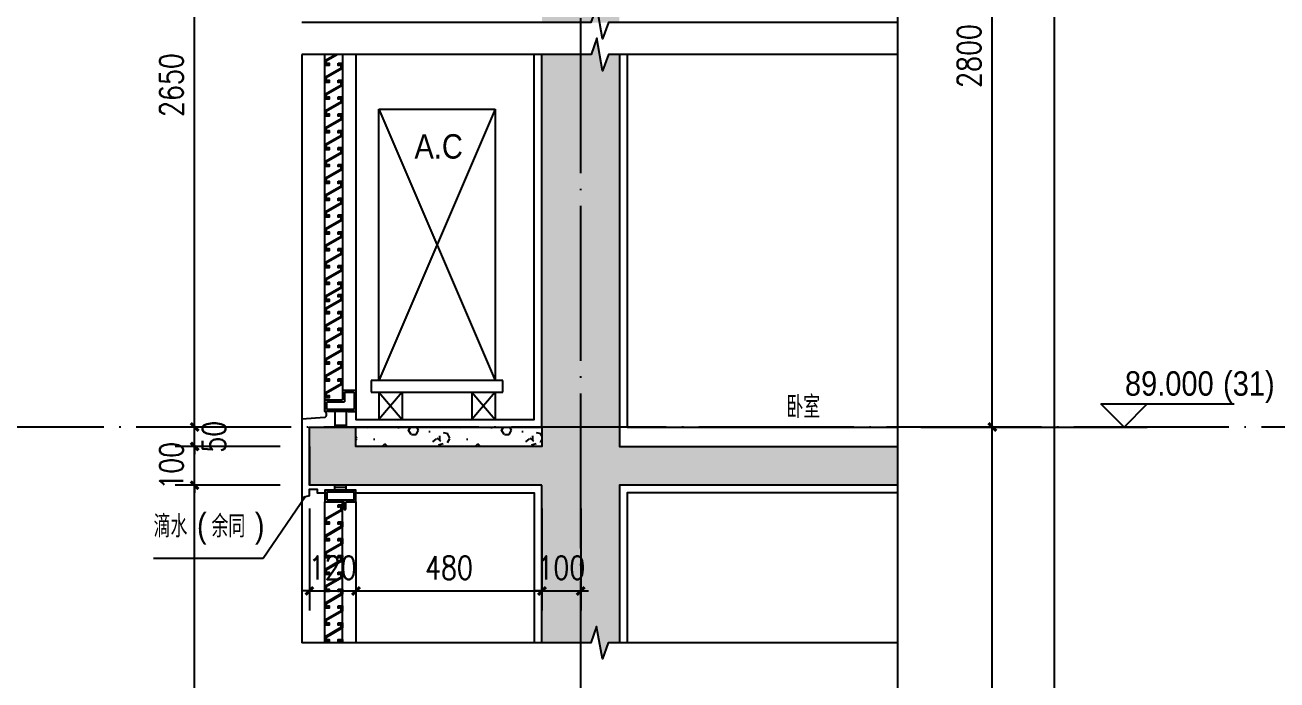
# Model space of a CAD drawing. Extents: x 718358 to 1668613, y -348838 to -159582.
# Drawn here: x 838690 to 841921, y -342008 to -340318 of the extents above; entities that cross this region are included whole.
import ezdxf

# ---------------------------------------------------------------- set-up
doc = ezdxf.new("R2010")
doc.units = 0
doc.header["$LTSCALE"] = 1000
doc.linetypes.add('DOTE', pattern=[2.42, 2, -0.2, 0.02, -0.2])
for name, color, linetype in [('建-可见线', 7, 'Continuous'), ('建-图例填充', 251, 'Continuous'), ('建-墙体', 2, 'Continuous'), ('建-尺寸', 73, 'Continuous'), ('建-引出', 3, 'Continuous'), ('建-影线', 8, 'Continuous'), ('建-房间名', 7, 'Continuous'), ('建-标高', 3, 'Continuous'), ('建-空调及空调洞', 70, 'Continuous'), ('建-符号', 3, 'Continuous'), ('建-轴网', 14, 'DOTE'), ('建-门窗剖', 4, 'Continuous')]:
    doc.layers.add(name, color=color, linetype=linetype)
doc.styles.add('_TCH_DIM', font='gt单线西文.shx', dxfattribs={"width": 0.8, "bigfont": 'gt单线中文.shx'})
doc.styles.add('_TCH_SPACE', font='gt单线西文.shx', dxfattribs={"width": 0.8, "height": 5, "bigfont": 'gt单线中文.shx'})
doc.styles.add('DIM_FONT', font='SIMPLEX.shx', dxfattribs={"width": 0.8, "bigfont": 'GBCBIG.shx'})
doc.dimstyles.new('DIMN20', dxfattribs={"dimscale": 0.2, "dimtxt": 300, "dimasz": 100, "dimexe": 250, "dimexo": 300, "dimgap": 150, "dimtad": 1, "dimdec": 0, "dimzin": 0, "dimdsep": 46, "dimtxsty": 'DIM_FONT', "dimblk": 'ARCHTICK', "dimcen": 0.09, "dimdle": 1, "dimclrt": 7, "dimazin": 2, "dimtfac": 1, "dimtdec": 0, "dimtix": 1, "dimtmove": 2, "dimatfit": 3, "dimldrblk": 'ARCHTICK', "dimfxl": 1, "dimtolj": 1, "dimtzin": 0, "dimarcsym": 0})

# ---------------------------------------------------------------- blocks, each defined once
blk = doc.blocks.new('A$C79397209')
at = {"layer": '建-空调及空调洞'}
for p, q in [((0, 0), (-300, -700)), ((-300, 0), (0, -700)), ((-300, 0), (0, 0)), ((-300, -700), (-300, 0)), ((0, 0), (0, -700)), ((-320, -700), (-320, -730)), ((20, -700), (-320, -700)), ((0, -700), (-300, -700)), ((20, -730), (20, -700)), ((-320, -730), (20, -730)), ((-240, -730), (-300, -800)), ((-300, -730), (-240, -800)), ((-300, -730), (-300, -800)), ((-240, -730), (-240, -800)), ((-60, -730), (0, -800)), ((-60, -730), (-59.9, -800)), ((0, -730), (-59.9, -800)), ((0, -730), (0, -800))]:
    blk.add_line(p, q, dxfattribs=at)
at = {"layer": '建-空调及空调洞', "style": '_TCH_DIM', "width": 0.888889}
blk.add_text('A.C', height=63, dxfattribs=at).set_placement((-208.3, -127.2))
blk = doc.blocks.new('ghddsgd')
at = {"layer": '建-门窗剖'}
for p, q in [((470782.4, -296804.7), (470782.4, -296791.8)), ((470782.4, -296796.8), (470812.4, -296796.8)), ((470812.4, -296804.7), (470812.4, -296791.8)), ((470757.4, -297198.1), (470757.4, -296834.7)), ((470802.4, -297198.1), (470802.4, -296834.7)), ((470806.8, -296834.7), (470806.8, -296854.1)), ((470811.2, -296854.1), (470811.2, -296834.7)), ((470837.4, -296834.7), (470837.4, -297198.1)), ((470806.8, -296854.1), (470811.2, -296854.1))]:
    blk.add_line(p, q, dxfattribs=at)
for points in [[(470811.2, -296834.7), (470837.4, -296834.7), (470837.4, -296804.7), (470757.4, -296804.7), (470757.4, -296834.7), (470806.8, -296834.7)], [(470799.4, -297198.1), (470799.4, -297193.1), (470794.4, -297193.1), (470794.4, -297196.1), (470791.4, -297196.1), (470791.4, -297190.1), (470802.4, -297190.1), (470802.4, -297198.1)]]:
    blk.add_lwpolyline(points, dxfattribs=at)
for points in [[(470762.4, -296829.7), (470832.4, -296829.7), (470832.4, -296809.7), (470762.4, -296809.7)], [(470791.4, -296842.6), (470802.4, -296842.6), (470802.4, -296856), (470760.4, -296880.3), (470760.4, -296889), (470765.4, -296889), (470765.4, -296886), (470768.4, -296886), (470768.4, -296892), (470757.4, -296892), (470757.4, -296878.5), (470799.4, -296854.3), (470799.4, -296845.6), (470794.4, -296845.6), (470794.4, -296848.6), (470791.4, -296848.6)], [(470791.4, -296886), (470802.4, -296886), (470802.4, -296899.5), (470760.4, -296923.7), (470760.4, -296932.4), (470765.4, -296932.4), (470765.4, -296929.4), (470768.4, -296929.4), (470768.4, -296935.4), (470757.4, -296935.4), (470757.4, -296922), (470799.4, -296897.7), (470799.4, -296889), (470794.4, -296889), (470794.4, -296892), (470791.4, -296892)], [(470791.4, -296929.4), (470802.4, -296929.4), (470802.4, -296942.9), (470760.4, -296967.2), (470760.4, -296975.9), (470765.4, -296975.9), (470765.4, -296972.9), (470768.4, -296972.9), (470768.4, -296978.9), (470757.4, -296978.9), (470757.4, -296965.4), (470799.4, -296941.2), (470799.4, -296932.4), (470794.4, -296932.4), (470794.4, -296935.4), (470791.4, -296935.4)], [(470791.4, -296972.9), (470802.4, -296972.9), (470802.4, -296986.4), (470760.4, -297010.6), (470760.4, -297019.3), (470765.4, -297019.3), (470765.4, -297016.3), (470768.4, -297016.3), (470768.4, -297022.3), (470757.4, -297022.3), (470757.4, -297008.9), (470799.4, -296984.6), (470799.4, -296975.9), (470794.4, -296975.9), (470794.4, -296978.9), (470791.4, -296978.9)], [(470791.4, -297016.3), (470802.4, -297016.3), (470802.4, -297029.8), (470760.4, -297054), (470760.4, -297062.8), (470765.4, -297062.8), (470765.4, -297059.8), (470768.4, -297059.8), (470768.4, -297065.8), (470757.4, -297065.8), (470757.4, -297052.3), (470799.4, -297028.1), (470799.4, -297019.3), (470794.4, -297019.3), (470794.4, -297022.3), (470791.4, -297022.3)], [(470791.4, -297059.8), (470802.4, -297059.8), (470802.4, -297073.2), (470760.4, -297097.5), (470760.4, -297106.2), (470765.4, -297106.2), (470765.4, -297103.2), (470768.4, -297103.2), (470768.4, -297109.2), (470757.4, -297109.2), (470757.4, -297095.8), (470799.4, -297071.5), (470799.4, -297062.8), (470794.4, -297062.8), (470794.4, -297065.8), (470791.4, -297065.8)], [(470791.4, -297103.2), (470802.4, -297103.2), (470802.4, -297116.7), (470760.4, -297140.9), (470760.4, -297149.7), (470765.4, -297149.7), (470765.4, -297146.7), (470768.4, -297146.7), (470768.4, -297152.7), (470757.4, -297152.7), (470757.4, -297139.2), (470799.4, -297115), (470799.4, -297106.2), (470794.4, -297106.2), (470794.4, -297109.2), (470791.4, -297109.2)], [(470791.4, -297146.7), (470802.4, -297146.7), (470802.4, -297160.1), (470760.4, -297184.4), (470760.4, -297193.1), (470765.4, -297193.1), (470765.4, -297190.1), (470768.4, -297190.1), (470768.4, -297196.1), (470757.4, -297196.1), (470757.4, -297182.6), (470799.4, -297158.4), (470799.4, -297149.7), (470794.4, -297149.7), (470794.4, -297152.7), (470791.4, -297152.7)]]:
    blk.add_lwpolyline(points, close=True, dxfattribs=at)
blk = doc.blocks.new('ghghgd')
at = {"layer": '建-门窗剖'}
for p, q in [((851971.6, -331445.4), (851971.6, -330523.8)), ((852016.6, -330523.8), (852016.6, -331415.4)), ((852051.6, -330523.8), (852051.6, -331445.4)), ((852016.6, -331390.4), (852051.6, -331390.4)), ((851971.6, -331415.4), (852016.6, -331415.4)), ((851976.6, -331440.4), (851976.6, -331420.4)), ((851976.6, -331420.4), (852021.6, -331420.4)), ((852021.6, -331395.4), (852046.6, -331395.4)), ((852021.6, -331395.4), (852021.6, -331420.4)), ((852046.6, -331395.4), (852046.6, -331440.4)), ((852051.6, -331445.4), (851971.6, -331445.4)), ((852046.6, -331440.4), (851976.6, -331440.4)), ((851996.6, -331445.4), (851996.6, -331485.4)), ((852026.6, -331445.4), (852026.6, -331485.4)), ((851996.6, -331480.4), (852026.6, -331480.4))]:
    blk.add_line(p, q, dxfattribs=at)
blk.add_lwpolyline([(852004.5, -330523.8), (851974.6, -330541), (851974.6, -330549.7), (851979.6, -330549.7), (851979.6, -330546.7), (851982.6, -330546.7), (851982.6, -330552.7), (851971.6, -330552.7), (851971.6, -330539.3), (851998.5, -330523.8)], dxfattribs=at)
for points in [[(852005.6, -330546.7), (852016.6, -330546.7), (852016.6, -330560.2), (851974.6, -330584.4), (851974.6, -330593.2), (851979.6, -330593.2), (851979.6, -330590.2), (851982.6, -330590.2), (851982.6, -330596.2), (851971.6, -330596.2), (851971.6, -330582.7), (852013.6, -330558.5), (852013.6, -330549.7), (852008.6, -330549.7), (852008.6, -330552.7), (852005.6, -330552.7)], [(852005.6, -330590.2), (852016.6, -330590.2), (852016.6, -330603.6), (851974.6, -330627.9), (851974.6, -330636.6), (851979.6, -330636.6), (851979.6, -330633.6), (851982.6, -330633.6), (851982.6, -330639.6), (851971.6, -330639.6), (851971.6, -330626.2), (852013.6, -330601.9), (852013.6, -330593.2), (852008.6, -330593.2), (852008.6, -330596.2), (852005.6, -330596.2)], [(852005.6, -330633.6), (852016.6, -330633.6), (852016.6, -330647.1), (851974.6, -330671.3), (851974.6, -330680.1), (851979.6, -330680.1), (851979.6, -330677.1), (851982.6, -330677.1), (851982.6, -330683.1), (851971.6, -330683.1), (851971.6, -330669.6), (852013.6, -330645.4), (852013.6, -330636.6), (852008.6, -330636.6), (852008.6, -330639.6), (852005.6, -330639.6)], [(852005.6, -330677.1), (852016.6, -330677.1), (852016.6, -330690.5), (851974.6, -330714.8), (851974.6, -330723.5), (851979.6, -330723.5), (851979.6, -330720.5), (851982.6, -330720.5), (851982.6, -330726.5), (851971.6, -330726.5), (851971.6, -330713.1), (852013.6, -330688.8), (852013.6, -330680.1), (852008.6, -330680.1), (852008.6, -330683.1), (852005.6, -330683.1)], [(852005.6, -330720.5), (852016.6, -330720.5), (852016.6, -330734), (851974.6, -330758.2), (851974.6, -330767), (851979.6, -330767), (851979.6, -330764), (851982.6, -330764), (851982.6, -330770), (851971.6, -330770), (851971.6, -330756.5), (852013.6, -330732.2), (852013.6, -330723.5), (852008.6, -330723.5), (852008.6, -330726.5), (852005.6, -330726.5)], [(852005.6, -330764), (852016.6, -330764), (852016.6, -330777.4), (851974.6, -330801.7), (851974.6, -330810.4), (851979.6, -330810.4), (851979.6, -330807.4), (851982.6, -330807.4), (851982.6, -330813.4), (851971.6, -330813.4), (851971.6, -330799.9), (852013.6, -330775.7), (852013.6, -330767), (852008.6, -330767), (852008.6, -330770), (852005.6, -330770)], [(852005.6, -330807.4), (852016.6, -330807.4), (852016.6, -330820.9), (851974.6, -330845.1), (851974.6, -330853.8), (851979.6, -330853.8), (851979.6, -330850.8), (851982.6, -330850.8), (851982.6, -330856.8), (851971.6, -330856.8), (851971.6, -330843.4), (852013.6, -330819.1), (852013.6, -330810.4), (852008.6, -330810.4), (852008.6, -330813.4), (852005.6, -330813.4)], [(852005.6, -330850.8), (852016.6, -330850.8), (852016.6, -330864.3), (851974.6, -330888.6), (851974.6, -330897.3), (851979.6, -330897.3), (851979.6, -330894.3), (851982.6, -330894.3), (851982.6, -330900.3), (851971.6, -330900.3), (851971.6, -330886.8), (852013.6, -330862.6), (852013.6, -330853.8), (852008.6, -330853.8), (852008.6, -330856.8), (852005.6, -330856.8)], [(852005.6, -330894.3), (852016.6, -330894.3), (852016.6, -330907.8), (851974.6, -330932), (851974.6, -330940.7), (851979.6, -330940.7), (851979.6, -330937.7), (851982.6, -330937.7), (851982.6, -330943.7), (851971.6, -330943.7), (851971.6, -330930.3), (852013.6, -330906), (852013.6, -330897.3), (852008.6, -330897.3), (852008.6, -330900.3), (852005.6, -330900.3)], [(852005.6, -330937.7), (852016.6, -330937.7), (852016.6, -330951.2), (851974.6, -330975.5), (851974.6, -330984.2), (851979.6, -330984.2), (851979.6, -330981.2), (851982.6, -330981.2), (851982.6, -330987.2), (851971.6, -330987.2), (851971.6, -330973.7), (852013.6, -330949.5), (852013.6, -330940.7), (852008.6, -330940.7), (852008.6, -330943.7), (852005.6, -330943.7)], [(852005.6, -330981.2), (852016.6, -330981.2), (852016.6, -330994.6), (851974.6, -331018.9), (851974.6, -331027.6), (851979.6, -331027.6), (851979.6, -331024.6), (851982.6, -331024.6), (851982.6, -331030.6), (851971.6, -331030.6), (851971.6, -331017.2), (852013.6, -330992.9), (852013.6, -330984.2), (852008.6, -330984.2), (852008.6, -330987.2), (852005.6, -330987.2)], [(852005.6, -331024.6), (852016.6, -331024.6), (852016.6, -331038.1), (851974.6, -331062.3), (851974.6, -331071.1), (851979.6, -331071.1), (851979.6, -331068.1), (851982.6, -331068.1), (851982.6, -331074.1), (851971.6, -331074.1), (851971.6, -331060.6), (852013.6, -331036.4), (852013.6, -331027.6), (852008.6, -331027.6), (852008.6, -331030.6), (852005.6, -331030.6)], [(852005.6, -331068.1), (852016.6, -331068.1), (852016.6, -331081.5), (851974.6, -331105.8), (851974.6, -331114.5), (851979.6, -331114.5), (851979.6, -331111.5), (851982.6, -331111.5), (851982.6, -331117.5), (851971.6, -331117.5), (851971.6, -331104.1), (852013.6, -331079.8), (852013.6, -331071.1), (852008.6, -331071.1), (852008.6, -331074.1), (852005.6, -331074.1)], [(852005.6, -331111.5), (852016.6, -331111.5), (852016.6, -331125), (851974.6, -331149.2), (851974.6, -331158), (851979.6, -331158), (851979.6, -331155), (851982.6, -331155), (851982.6, -331161), (851971.6, -331161), (851971.6, -331147.5), (852013.6, -331123.3), (852013.6, -331114.5), (852008.6, -331114.5), (852008.6, -331117.5), (852005.6, -331117.5)], [(852005.6, -331143.6), (852016.6, -331143.6), (852016.6, -331157.1), (851974.6, -331181.3), (851974.6, -331190.1), (851979.6, -331190.1), (851979.6, -331187.1), (851982.6, -331187.1), (851982.6, -331193.1), (851971.6, -331193.1), (851971.6, -331179.6), (852013.6, -331155.4), (852013.6, -331146.6), (852008.6, -331146.6), (852008.6, -331149.6), (852005.6, -331149.6)], [(852005.6, -331187.1), (852016.6, -331187.1), (852016.6, -331200.5), (851974.6, -331224.8), (851974.6, -331233.5), (851979.6, -331233.5), (851979.6, -331230.5), (851982.6, -331230.5), (851982.6, -331236.5), (851971.6, -331236.5), (851971.6, -331223.1), (852013.6, -331198.8), (852013.6, -331190.1), (852008.6, -331190.1), (852008.6, -331193.1), (852005.6, -331193.1)], [(852005.6, -331230.5), (852016.6, -331230.5), (852016.6, -331244), (851974.6, -331268.2), (851974.6, -331277), (851979.6, -331277), (851979.6, -331274), (851982.6, -331274), (851982.6, -331280), (851971.6, -331280), (851971.6, -331266.5), (852013.6, -331242.3), (852013.6, -331233.5), (852008.6, -331233.5), (852008.6, -331236.5), (852005.6, -331236.5)], [(852005.6, -331274), (852016.6, -331274), (852016.6, -331287.4), (851974.6, -331311.7), (851974.6, -331320.4), (851979.6, -331320.4), (851979.6, -331317.4), (851982.6, -331317.4), (851982.6, -331323.4), (851971.6, -331323.4), (851971.6, -331309.9), (852013.6, -331285.7), (852013.6, -331277), (852008.6, -331277), (852008.6, -331280), (852005.6, -331280)], [(852005.6, -331317.4), (852016.6, -331317.4), (852016.6, -331330.9), (851974.6, -331355.1), (851974.6, -331363.9), (851979.6, -331363.9), (851979.6, -331360.9), (851982.6, -331360.9), (851982.6, -331366.9), (851971.6, -331366.9), (851971.6, -331353.4), (852013.6, -331329.1), (852013.6, -331320.4), (852008.6, -331320.4), (852008.6, -331323.4), (852005.6, -331323.4)], [(852005.6, -331360.9), (852016.6, -331360.9), (852016.6, -331374.3), (851974.6, -331398.6), (851974.6, -331407.3), (851979.6, -331407.3), (851979.6, -331404.3), (851982.6, -331404.3), (851982.6, -331410.3), (851971.6, -331410.3), (851971.6, -331396.8), (852013.6, -331372.6), (852013.6, -331363.9), (852008.6, -331363.9), (852008.6, -331366.9), (852005.6, -331366.9)]]:
    blk.add_lwpolyline(points, close=True, dxfattribs=at)
blk = doc.blocks.new('_ArchTick')
at = {"color": 0, "linetype": 'ByBlock', "const_width": 0.4}
blk.add_lwpolyline([(-0.5, -0.5), (0.5, 0.5)], dxfattribs=at)
blk = doc.blocks.new('*D1712')
at = {"layer": 'Defpoints', "color": 0, "transparency": 16777216}
for p in [(840941.9, -341355.7), (841186.6, -341355.7), (840941.9, -343023.6)]:
    blk.add_point(p, dxfattribs=at)
at = {"layer": '建-尺寸', "color": 0, "lineweight": -2, "transparency": 16777216}
for p, q in [((841001.9, -341355.7), (841236.6, -341355.7)), ((841186.6, -343023.8), (841186.6, -341355.5)), ((841001.9, -343023.6), (841236.6, -343023.6))]:
    blk.add_line(p, q, dxfattribs=at)
at = {"layer": '建-尺寸', "color": 0, "lineweight": -2, "transparency": 16777216, "xscale": 20, "yscale": 20, "zscale": 20}
for p, rotation in [((841186.6, -341355.7), 90), ((841186.6, -343023.6), 270)]:
    blk.add_blockref('_ArchTick', p, dxfattribs=dict(at, rotation=rotation))
at = {"layer": '建-尺寸', "color": 7, "transparency": 16777216, "insert": (841126.6, -342189.7), "char_height": 60, "attachment_point": 5, "rotation": 90, "style": 'DIM_FONT'}
blk.add_mtext('\\A1;2800', dxfattribs=at)
blk = doc.blocks.new('*D1713')
at = {"layer": 'Defpoints', "color": 0, "transparency": 16777216}
for p in [(840941.9, -339440.7), (841186.6, -339440.7), (840941.9, -341355.7)]:
    blk.add_point(p, dxfattribs=at)
at = {"layer": '建-尺寸', "color": 0, "lineweight": -2, "transparency": 16777216}
for p, q in [((841001.9, -339440.7), (841236.6, -339440.7)), ((841186.6, -341355.9), (841186.6, -339440.5)), ((841001.9, -341355.7), (841236.6, -341355.7))]:
    blk.add_line(p, q, dxfattribs=at)
at = {"layer": '建-尺寸', "color": 0, "lineweight": -2, "transparency": 16777216, "xscale": 20, "yscale": 20, "zscale": 20}
for p, rotation in [((841186.6, -339440.7), 90), ((841186.6, -341355.7), 270)]:
    blk.add_blockref('_ArchTick', p, dxfattribs=dict(at, rotation=rotation))
at = {"layer": '建-尺寸', "color": 7, "transparency": 16777216, "insert": (841126.6, -340398.2), "char_height": 60, "attachment_point": 5, "rotation": 90, "style": 'DIM_FONT'}
blk.add_mtext('\\A1;2800', dxfattribs=at)
blk = doc.blocks.new('*D1716')
at = {"layer": 'Defpoints', "color": 0, "transparency": 16777216}
for p in [(840941.9, -339440.7), (841346.6, -339440.7), (840941.9, -346536.6)]:
    blk.add_point(p, dxfattribs=at)
at = {"layer": '建-尺寸', "color": 0, "lineweight": -2, "transparency": 16777216}
for p, q in [((841001.9, -339440.7), (841396.6, -339440.7)), ((841346.6, -339440.5), (841346.6, -342651.6)), ((841346.6, -346536.8), (841346.6, -342913.4)), ((841001.9, -346536.6), (841396.6, -346536.6))]:
    blk.add_line(p, q, dxfattribs=at)
at = {"layer": '建-尺寸', "color": 0, "lineweight": -2, "transparency": 16777216, "xscale": 20, "yscale": 20, "zscale": 20}
for p, rotation in [((841346.6, -339440.7), 90), ((841346.6, -346536.6), 270)]:
    blk.add_blockref('_ArchTick', p, dxfattribs=dict(at, rotation=rotation))
at = {"layer": '建-尺寸', "color": 7, "transparency": 16777216, "insert": (841296.6, -342782.5), "char_height": 60, "attachment_point": 5, "rotation": 90, "style": 'DIM_FONT'}
blk.add_mtext('\\A1;祥各栋立面图', dxfattribs=at)
blk = doc.blocks.new('*D1723')
at = {"layer": 'Defpoints', "color": 0, "transparency": 16777216}
for p in [(839127.9, -341505.7), (839408.3, -341505.7), (839408.3, -343023.6)]:
    blk.add_point(p, dxfattribs=at)
at = {"layer": '建-尺寸', "color": 0, "lineweight": -2, "transparency": 16777216}
for p, q in [((839348.3, -341505.7), (839077.9, -341505.7)), ((839127.9, -343023.8), (839127.9, -341505.5)), ((839348.3, -343023.6), (839077.9, -343023.6))]:
    blk.add_line(p, q, dxfattribs=at)
at = {"layer": '建-尺寸', "color": 0, "lineweight": -2, "transparency": 16777216, "xscale": 20, "yscale": 20, "zscale": 20}
for p, rotation in [((839127.9, -341505.7), 90), ((839127.9, -343023.6), 270)]:
    blk.add_blockref('_ArchTick', p, dxfattribs=dict(at, rotation=rotation))
at = {"layer": '建-尺寸', "color": 7, "transparency": 16777216, "insert": (839067.9, -342264.7), "char_height": 60, "attachment_point": 5, "rotation": 90, "style": 'DIM_FONT'}
blk.add_mtext('\\A1;2650', dxfattribs=at)
blk = doc.blocks.new('*D1724')
at = {"layer": 'Defpoints', "color": 0, "transparency": 16777216}
for p in [(839127.9, -341405.7), (839408.3, -341405.7), (839408.3, -341505.7)]:
    blk.add_point(p, dxfattribs=at)
at = {"layer": '建-尺寸', "color": 0, "lineweight": -2, "transparency": 16777216}
for p, q in [((839348.3, -341405.7), (839077.9, -341405.7)), ((839127.9, -341405.7), (839127.9, -341385.7)), ((839127.9, -341505.7), (839127.9, -341405.7)), ((839348.3, -341505.7), (839077.9, -341505.7)), ((839127.9, -341505.7), (839127.9, -341525.7))]:
    blk.add_line(p, q, dxfattribs=at)
at = {"layer": '建-尺寸', "color": 0, "lineweight": -2, "transparency": 16777216, "xscale": 20, "yscale": 20, "zscale": 20}
for p, rotation in [((839127.9, -341405.7), 270), ((839127.9, -341505.7), 90)]:
    blk.add_blockref('_ArchTick', p, dxfattribs=dict(at, rotation=rotation))
at = {"layer": '建-尺寸', "color": 7, "transparency": 16777216, "insert": (839067.9, -341455.7), "char_height": 60, "attachment_point": 5, "rotation": 90, "style": 'DIM_FONT'}
blk.add_mtext('\\A1;100', dxfattribs=at)
blk = doc.blocks.new('*D1725')
at = {"layer": 'Defpoints', "color": 0, "transparency": 16777216}
for p in [(839127.9, -341355.7), (839408.3, -341355.7), (839408.3, -341405.7)]:
    blk.add_point(p, dxfattribs=at)
at = {"layer": '建-尺寸', "color": 0, "lineweight": -2, "transparency": 16777216}
for p, q in [((839127.9, -341355.7), (839127.9, -341335.7)), ((839348.3, -341355.7), (839077.9, -341355.7)), ((839127.9, -341405.7), (839127.9, -341355.7)), ((839348.3, -341405.7), (839077.9, -341405.7)), ((839127.9, -341405.7), (839127.9, -341425.7))]:
    blk.add_line(p, q, dxfattribs=at)
at = {"layer": '建-尺寸', "color": 0, "lineweight": -2, "transparency": 16777216, "xscale": 20, "yscale": 20, "zscale": 20}
for p, rotation in [((839127.9, -341355.7), 270), ((839127.9, -341405.7), 90)]:
    blk.add_blockref('_ArchTick', p, dxfattribs=dict(at, rotation=rotation))
at = {"layer": '建-尺寸', "color": 7, "transparency": 16777216, "insert": (839177.9, -341380.7), "char_height": 60, "attachment_point": 5, "rotation": 90, "style": 'DIM_FONT'}
blk.add_mtext('\\A1;50', dxfattribs=at)
blk = doc.blocks.new('*D1726')
at = {"layer": 'Defpoints', "color": 0, "transparency": 16777216}
for p in [(839127.9, -339590.7), (839408.3, -339590.7), (839408.3, -341355.7)]:
    blk.add_point(p, dxfattribs=at)
at = {"layer": '建-尺寸', "color": 0, "lineweight": -2, "transparency": 16777216}
for p, q in [((839348.3, -339590.7), (839077.9, -339590.7)), ((839127.9, -341355.9), (839127.9, -339590.5)), ((839348.3, -341355.7), (839077.9, -341355.7))]:
    blk.add_line(p, q, dxfattribs=at)
at = {"layer": '建-尺寸', "color": 0, "lineweight": -2, "transparency": 16777216, "xscale": 20, "yscale": 20, "zscale": 20}
for p, rotation in [((839127.9, -339590.7), 90), ((839127.9, -341355.7), 270)]:
    blk.add_blockref('_ArchTick', p, dxfattribs=dict(at, rotation=rotation))
at = {"layer": '建-尺寸', "color": 7, "transparency": 16777216, "insert": (839067.9, -340473.2), "char_height": 60, "attachment_point": 5, "rotation": 90, "style": 'DIM_FONT'}
blk.add_mtext('\\A1;2650', dxfattribs=at)
blk = doc.blocks.new('*D2914')
at = {"layer": 'Defpoints', "color": 0, "transparency": 16777216}
for p in [(839424.3, -341505.7), (839544.3, -341505.7), (839544.3, -341778.6)]:
    blk.add_point(p, dxfattribs=at)
at = {"layer": '建-尺寸', "color": 0, "lineweight": -2, "transparency": 16777216}
for p, q in [((839424.3, -341565.7), (839424.3, -341828.6)), ((839544.3, -341565.7), (839544.3, -341828.6)), ((839424.3, -341778.6), (839404.3, -341778.6)), ((839424.3, -341778.6), (839544.3, -341778.6)), ((839544.3, -341778.6), (839564.3, -341778.6))]:
    blk.add_line(p, q, dxfattribs=at)
at = {"layer": '建-尺寸', "color": 0, "lineweight": -2, "transparency": 16777216, "xscale": 20, "yscale": 20, "zscale": 20}
blk.add_blockref('_ArchTick', (839424.3, -341778.6), dxfattribs=at)
at = {"layer": '建-尺寸', "color": 0, "lineweight": -2, "transparency": 16777216, "xscale": 20, "yscale": 20, "zscale": 20, "rotation": 180}
blk.add_blockref('_ArchTick', (839544.3, -341778.6), dxfattribs=at)
at = {"layer": '建-尺寸', "color": 7, "transparency": 16777216, "insert": (839484.3, -341718.6), "char_height": 60, "attachment_point": 5, "style": 'DIM_FONT'}
blk.add_mtext('\\A1;120', dxfattribs=at)
blk = doc.blocks.new('*D2915')
at = {"layer": 'Defpoints', "color": 0, "transparency": 16777216}
for p in [(839544.3, -341505.7), (840024.3, -341505.7), (840024.3, -341778.6)]:
    blk.add_point(p, dxfattribs=at)
at = {"layer": '建-尺寸', "color": 0, "lineweight": -2, "transparency": 16777216}
for p, q in [((839544.3, -341565.7), (839544.3, -341828.6)), ((840024.3, -341565.7), (840024.3, -341828.6)), ((839544.1, -341778.6), (840024.5, -341778.6))]:
    blk.add_line(p, q, dxfattribs=at)
at = {"layer": '建-尺寸', "color": 0, "lineweight": -2, "transparency": 16777216, "xscale": 20, "yscale": 20, "zscale": 20, "rotation": 180}
blk.add_blockref('_ArchTick', (839544.3, -341778.6), dxfattribs=at)
at = {"layer": '建-尺寸', "color": 0, "lineweight": -2, "transparency": 16777216, "xscale": 20, "yscale": 20, "zscale": 20}
blk.add_blockref('_ArchTick', (840024.3, -341778.6), dxfattribs=at)
at = {"layer": '建-尺寸', "color": 7, "transparency": 16777216, "insert": (839784.3, -341718.6), "char_height": 60, "attachment_point": 5, "style": 'DIM_FONT'}
blk.add_mtext('\\A1;480', dxfattribs=at)
blk = doc.blocks.new('*D2916')
at = {"layer": 'Defpoints', "color": 0, "transparency": 16777216}
for p in [(840024.3, -341505.7), (840124.3, -341505.7), (840124.3, -341778.6)]:
    blk.add_point(p, dxfattribs=at)
at = {"layer": '建-尺寸', "color": 0, "lineweight": -2, "transparency": 16777216}
for p, q in [((840024.3, -341565.7), (840024.3, -341828.6)), ((840124.3, -341565.7), (840124.3, -341828.6)), ((840024.3, -341778.6), (840004.3, -341778.6)), ((840024.3, -341778.6), (840124.3, -341778.6)), ((840124.3, -341778.6), (840144.3, -341778.6))]:
    blk.add_line(p, q, dxfattribs=at)
at = {"layer": '建-尺寸', "color": 0, "lineweight": -2, "transparency": 16777216, "xscale": 20, "yscale": 20, "zscale": 20}
blk.add_blockref('_ArchTick', (840024.3, -341778.6), dxfattribs=at)
at = {"layer": '建-尺寸', "color": 0, "lineweight": -2, "transparency": 16777216, "xscale": 20, "yscale": 20, "zscale": 20, "rotation": 180}
blk.add_blockref('_ArchTick', (840124.3, -341778.6), dxfattribs=at)
at = {"layer": '建-尺寸', "color": 7, "transparency": 16777216, "insert": (840074.3, -341718.6), "char_height": 60, "attachment_point": 5, "style": 'DIM_FONT'}
blk.add_mtext('\\A1;100', dxfattribs=at)

msp = doc.modelspace()

# ---------------------------------------------------------------- hatches: boundary and pattern name
at = {"layer": '建-图例填充'}
h = msp.add_hatch(dxfattribs=at)
h.set_pattern_fill('钢筋混凝土', color=256, scale=20, style=0)
h.set_pattern_definition([(45, (0, 0), (-35.355339, 35.355339), []), (50, (0, 0), (143.452037, -12.550427), [15, -165]), (355, (0, 0), (-27.750267, 150.438427), [12, -132]), (100.4514, (11.95, -1.05), (115.701876, 137.887908), [12.748038, -140.228422]), (46.1842, (0, 40), (213.44821, -33.103803), [22.5, -247.5]), (96.6356, (17.79, 37.24), (186.93254, 194.823574), [19.12206, -210.3426]), (351.1842, (0, 40), (186.93239, 194.82372), [18, -198]), (21, (20, 30), (119.38141, -80.523778), [15, -165]), (326, (20, 30), (48.663066, 145.03001), [12, -132]), (71.4514, (29.95, 23.29), (168.044526, 64.5061), [12.748038, -140.228422]), (37.5, (0, 0), (2.431971, 66.5787708), [0, -130.4, 0, -134, 0, -132.5]), (7.5, (0, 0), (52.6139075, 78.8823424), [0, -76.4, 0, -127.4, 0, -50.5]), (327.5, (-44.6, 0), (106.7644872, -4.5109743), [0, -50, 0, -156, 0, -207]), (317.5, (-64.6, 0), (116.637234, 20.020996), [0, -65, 0, -103.6, 0, -147])])
h.paths.add_polyline_path([(840174.3, -339190.7), (840174.3, -338954.7), (840174.3, -338954.7), (840174.3, -338949.7), (840174.3, -338949.7), (840174.3, -338930.1), (840132.6, -338928.7), (840174.3, -338927.3), (840174.3, -338909.7), (840174.3, -338909.7), (840174.3, -338904.7), (840174.3, -338904.7), (840174.3, -338040.7), (840024.3, -338040.7), (840024.3, -339440.7), (840024.3, -339590.7), (840174.3, -339590.7), (840174.3, -339490.7), (840174.3, -339345.6), (840174.3, -339345.6), (840174.3, -339345.6), (840174.3, -339190.7)])
h.paths.add_polyline_path([(840224.3, -340394.1), (840196, -340394.1), (840180.7, -340436.1), (840165.9, -340352.1), (840151, -340394.1), (840024.3, -340394.1), (840024.3, -341355.7), (840024.4, -341355.7), (840024.4, -341405.7), (839544.3, -341405.7), (839544.3, -341355.7), (839424.3, -341355.7), (839424.3, -341405.7), (839424.3, -341405.7), (839424.3, -341505.7), (840024.3, -341505.7), (840024.3, -341912.1), (840150.6, -341912.1), (840165.5, -341870.1), (840180.3, -341954.1), (840195.6, -341912.1), (840224.3, -341912.1), (840224.3, -341505.7), (840941.9, -341505.7), (840941.9, -341405.7), (840224.3, -341405.7)])
h.paths.add_polyline_path([(840024.3, -340311.9), (840224.3, -340311.9), (840224.3, -339590.7), (840024.3, -339590.7)], flags=17)
h.paths.add_polyline_path([(839424.3, -339590.7), (840024.3, -339590.7), (840024.3, -339440.7), (839424.3, -339440.7)], flags=17)
h.paths.add_polyline_path([(840174.3, -339590.7), (840941.9, -339590.7), (840941.9, -339490.7), (840174.3, -339490.7)], flags=17)
h = msp.add_hatch(dxfattribs=at)
h.set_pattern_fill('加气混凝土', color=256, scale=20, style=0)
h.set_pattern_definition([(0, (70.8, 3253.01), (120, 240), [0, -240]), (0, (-69.6, 3220.61), (120, 240), [0, -240]), (0, (8.4, 3218.21), (120, 240), [0, -240]), (0, (93.6, 3289.01), (120, 240), [0, -240]), (0, (-6, 3206.21), (120, 240), [0, -240]), (0, (117.6, 3440.21), (120, 240), [0, -240]), (0, (44.4, 3421.01), (120, 240), [0, -240]), (0, (82.8, 3391.01), (120, 240), [0, -240]), (0, (-112.8, 3386.21), (120, 240), [0, -240]), (0, (4.8, 3375.41), (120, 240), [0, -240]), (0, (-40.8, 3314.21), (120, 240), [0, -240]), (0, (-38.4, 3224.21), (120, 240), [0, -240]), (0, (51.6, 3214.61), (120, 240), [0, -240]), (0, (117.6, 3320.21), (120, 240), [0, -240]), (0, (-106.8, 3283.01), (120, 240), [0, -240]), (0, (-86.4, 3323.81), (120, 240), [0, -240]), (0, (7.2, 3307.01), (120, 240), [0, -240]), (0, (-26.4, 3272.21), (120, 240), [0, -240]), (0, (-45.6, 3351.41), (120, 240), [0, -240]), (0, (-15.6, 3441.41), (120, 240), [0, -240]), (0, (-97.2, 3232.61), (120, 240), [0, -240]), (0, (34.8, 3392.21), (120, 240), [0, -240]), (0, (-76.8, 3395.81), (120, 240), [0, -240]), (0, (-96, 3427.01), (120, 240), [0, -240]), (130.601294, (102.858, 3365.072), (-599.99999337, 720.00000315), [10.53662, -4414.8444]), (18.434949, (85.715, 3369.643), (599.9999978, 239.9999982), [10.842096, -1507.05116]), (90, (85.71, 3359.36), (120, 240), [10.285714, -469.71426]), (161.565051, (96, 3355.93), (-600.000003, 239.9999821), [10.842096, -1507.05116]), (53.130102, (96, 3355.93), (120.0000002, 240), [11.42857, -1188.5714]), (135, (105.14, 3233.64), (-120.0000145, 239.999984), [9.697464, -669.12504]), (45, (91.43, 3233.64), (119.999999, 239.999999), [9.697464, -669.12504]), (135, (98.29, 3226.79), (-120.0000145, 239.999984), [9.697464, -669.12504]), (45, (98.29, 3226.79), (119.999999, 239.999999), [9.697464, -669.12504]), (116.56505, (-10.29, 3394.79), (-2e-05, 479.999987), [12.77753, -255.5506]), (180, (-16, 3406.21), (-120, 240), [13.714286, -226.2857]), (63.43495, (-35.43, 3394.79), (1e-06, 480), [12.77753, -255.5506]), (116.56505, (-29.71, 3383.36), (-2e-05, 479.999987), [12.77753, -255.5506]), (0, (-29.71, 3383.36), (120, 240), [13.714286, -226.2857]), (63.43495, (-16, 3383.36), (1e-06, 480), [12.77753, -255.5506]), (107.102728, (80.001, 3313.643), (-359.99998624, 1200.00000194), [15.54454, -6513.161]), (143.972626, (75.43, 3328.5), (-2279.9999711, 1679.9999981), [15.54454, -3248.808]), (180, (62.86, 3337.64), (-120, 240), [14.85714, -225.14284]), (36.0273733, (35.43, 3328.5), (2279.99998315, 1679.9999819), [15.54454, -3248.808]), (71.565051, (30.858, 3314.786), (360.0000018, 1199.999998), [14.456126, -1503.43712]), (107.102728, (35.429, 3299.929), (-359.99998624, 1200.00000194), [15.54454, -6513.161]), (143.972626, (48, 3290.786), (-2279.9999711, 1679.9999981), [15.54454, -3248.808]), (0, (48, 3290.79), (120, 240), [14.85714, -225.14284]), (36.0273733, (62.858, 3290.786), (2279.99998315, 1679.9999819), [15.54454, -3248.808]), (71.565051, (75.43, 3299.93), (360.0000018, 1199.999998), [14.456126, -1503.43712]), (150.255118, (82.286, 3425.643), (-360.0000009, 239.999997), [9.21401, -1925.72784]), (90, (74.29, 3421.07), (120, 240), [9.14286, -470.8571]), (29.7448813, (74.286, 3421.072), (360.0000002, 239.9999989), [9.21401, -1925.72784]), (116.56505, (26.29, 3255.36), (-2e-05, 479.999987), [12.77753, -255.5506]), (168.690067, (20.572, 3266.786), (-1080.0000008, 239.999994), [11.6549, -2435.8742]), (41.1859251, (0.0006, 3261.072), (2999.99998182, 2639.99997692), [12.14874, -5090.3208]), (90, (0.0006, 3249.64), (120, 240), [11.42857, -468.5714]), (138.814074, (9.144, 3241.643), (-2999.99994668, 2640.00001681), [12.14874, -5090.3208]), (16.6992442, (9.144, 3241.643), (3959.9999702, 1199.99998743), [11.93178, -4999.415]), (60.9453959, (20.572, 3245.072), (119.99999968, 239.99999788), [11.766434, -4930.1358]), (109.983106, (-74.285, 3355.929), (-600.00000226, 1679.99999555), [13.3768, -5604.879]), (155.556045, (-78.856, 3368.5), (-1560.00000595, 719.99998504), [13.809194, -5786.0526]), (24.4439547, (-103.999, 3368.5), (1560.00000078, 719.99999654), [13.809194, -5786.0526]), (70.0168934, (-108.571, 3355.929), (600.00000181, 1679.99999583), [13.3768, -5604.879]), (109.983106, (-103.999, 3343.357), (-600.00000226, 1679.99999555), [13.3768, -5604.879]), (160.016893, (-91.428, 3338.786), (-600.00000035, 239.99998907), [13.3768, -2795.751]), (19.9831065, (-91.428, 3338.786), (599.9999967, 239.9999996), [13.3768, -2795.751]), (70.0168934, (-78.856, 3343.357), (600.00000181, 1679.99999583), [13.3768, -5604.879]), (122.005383, (14.858, 3334.214), (-120.0000161, 239.99998775), [10.78169, -2253.3736]), (18.434949, (-1.142, 3339.93), (599.9999978, 239.9999982), [10.842096, -1507.05116]), (90, (-1.14, 3329.64), (120, 240), [10.285714, -469.71426]), (161.565051, (9.144, 3326.214), (-600.000003, 239.9999821), [10.842096, -1507.05116]), (54.4623222, (9.144, 3326.214), (839.99999878, 1199.9999982), [9.83123, -4119.2846]), (116.56505, (-54.86, 3275.93), (-2e-05, 479.999987), [12.77753, -255.5506]), (180, (-60.57, 3287.36), (-120, 240), [12.57143, -227.42856]), (59.0362434, (-80, 3275.929), (120.0000004, 239.99999884), [13.32789, -2785.5288]), (120.963756, (-73.142, 3264.5), (-120.0000164, 239.999989), [13.32789, -2785.5288]), (0, (-73.14, 3264.5), (120, 240), [12.57143, -227.42856]), (63.43495, (-60.57, 3264.5), (1e-06, 480), [12.77753, -255.5506])])
h.paths.add_polyline_path([(840024.4, -341405.7), (840024.4, -341355.7), (839544.3, -341355.7), (839544.3, -341405.7)])

# ---------------------------------------------------------------- linework, layer by layer
at = {"layer": '建-可见线'}
for points in [[(839524.3, -341315.7), (839544.3, -341315.7), (839544.3, -341335.7), (840004.3, -341335.7), (840004.3, -340394.1)], [(840244.3, -340394.1), (840244.3, -341355.7)], [(840244.3, -340394.1), (840244.3, -341355.7), (840941.9, -341355.7)], [(839464.3, -341330.7), (839404.3, -341335), (839404.3, -341537.4), (839424.3, -341532.3), (839424.3, -341525.7), (839424.3, -341515.7), (839444.3, -341515.7), (839444.3, -341525.7), (839464.3, -341525.7)], [(839544.3, -341525.7), (840004.3, -341525.7), (840004.4, -341912.1)], [(840941.9, -341525.7), (840244.3, -341525.7), (840244.3, -341912.1)]]:
    msp.add_lwpolyline(points, dxfattribs=at)
msp.add_arc((839458.8, -341323.2), 9.28, 306.0642, 53.9358, dxfattribs=at)
at = {"layer": '建-墙体'}
for p, q in [((840024.3, -341355.7), (840024.3, -340394.1)), ((839424.3, -341405.7), (839424.3, -341505.7)), ((840024.3, -341912.1), (840024.3, -341505.7))]:
    msp.add_line(p, q, dxfattribs=at)
for points in [[(840224.3, -340394.1), (840224.3, -341405.7), (840941.9, -341405.7)], [(840224.3, -340394.1), (840224.3, -341405.7)], [(840024.3, -341505.7), (839424.3, -341505.7), (839424.3, -341355.7), (840024.3, -341355.7)], [(840941.9, -341505.7), (840224.3, -341505.7), (840224.3, -341912.1)]]:
    msp.add_lwpolyline(points, dxfattribs=at)
msp.add_lwpolyline([(839544.3, -341355.7), (840024.4, -341355.7), (840024.4, -341405.7), (839544.3, -341405.7)], close=True, dxfattribs=at)
at = {"layer": '建-引出'}
for p, q in [((839414.3, -341534.8), (839304.6, -341694.4)), ((839304.6, -341694.4), (839022, -341694.4))]:
    msp.add_line(p, q, dxfattribs=at)
at = {"layer": '建-影线', "color": 253}
for p, q in [((839404.3, -340394.1), (839404.3, -341335)), ((839404.3, -341537.4), (839404.3, -341912.1))]:
    msp.add_line(p, q, dxfattribs=at)
at = {"layer": '建-标高'}
for p, q in [((841526.6, -341355.7), (841466.6, -341295.7)), ((841466.6, -341295.7), (841810.6, -341295.7)), ((841526.6, -341355.7), (841586.6, -341295.7)), ((841163.2, -341355.7), (841586.6, -341355.7))]:
    msp.add_line(p, q, dxfattribs=at)
at = {"layer": '建-符号'}
for points in [[(840941.9, -337900.1), (840941.9, -342423.9), (840983.9, -342439.1), (840899.9, -342454), (840941.9, -342468.9), (840941.9, -346992.6)], [(840942.3, -340311.9), (840195.8, -340311.9), (840180.5, -340353.9), (840165.7, -340269.9), (840150.8, -340311.9), (839404.3, -340311.9)], [(840942.3, -340394.1), (840196, -340394.1), (840180.7, -340436.1), (840165.9, -340352.1), (840151, -340394.1), (839404.7, -340394.1)], [(840941.9, -341912.1), (840195.6, -341912.1), (840180.3, -341954.1), (840165.5, -341870.1), (840150.6, -341912.1), (839404.3, -341912.1)]]:
    msp.add_lwpolyline(points, dxfattribs=at)
at = {"layer": '建-轴网', "ltscale": 0.2}
for p, q in [((840124.3, -346992.6), (840124.3, -337850.1)), ((842765.3, -341355.7), (836685, -341355.7))]:
    msp.add_line(p, q, dxfattribs=at)

# ---------------------------------------------------------------- block references
at = {"layer": '建-可见线'}
for name, p in [('ghghgd', (-12507.3, -9870.3)), ('ghddsgd', (368706.9, -44714))]:
    msp.add_blockref(name, p, dxfattribs=at)
at = {"layer": '建-空调及空调洞'}
msp.add_blockref('A$C79397209', (839903.6, -340535.7), dxfattribs=at)

# ---------------------------------------------------------------- texts
at = {"layer": '建-引出', "style": '_TCH_DIM'}
for s, height, width, p in [('滴水', 57.32, 0.8, (839022, -341640.4)), ('(', 63, 0.888889, (839134, -341640.4)), ('余同', 57.32, 0.8, (839171.3, -341640.4)), (')', 63, 0.888889, (839283.3, -341640.4))]:
    msp.add_text(s, height=height, dxfattribs=dict(at, width=width)).set_placement(p)
at = {"layer": '建-房间名', "style": '_TCH_SPACE', "width": 0.8}
msp.add_text('卧室', height=57.32, dxfattribs=at).set_placement((840655.2, -341332.5))
at = {"layer": '建-标高', "style": '_TCH_DIM', "width": 0.888889}
for s, p in [('89.000', (841529, -341274.7)), ('(31)', (841782.2, -341274.7))]:
    msp.add_text(s, height=63, dxfattribs=at).set_placement(p)

# ---------------------------------------------------------------- dimensions: what is measured, and where the dimension line sits
at = {"layer": '建-尺寸'}
for p1, p2, distance, text, picture, middle in [((840941.9, -341355.7), (840941.9, -339440.7), -244.7, '2800', '*D1713', (841126.6, -340398.2)), ((839408.3, -341355.7), (839408.3, -339590.7), 280.4, '2650', '*D1726', (839067.9, -340473.2)), ((840941.9, -343023.6), (840941.9, -341355.7), -244.7, '2800', '*D1712', (841126.6, -342189.7)), ((839408.3, -343023.6), (839408.3, -341505.7), 280.4, '2650', '*D1723', (839067.9, -342264.7))]:
    dim = msp.add_aligned_dim(p1=p1, p2=p2, distance=distance, text=text, dimstyle='DIMN20', dxfattribs=at)
    dim.commit()
    dim.dimension.update_dxf_attribs({"geometry": picture, "text_midpoint": middle})
dim = msp.add_linear_dim(base=(841346.6, -339440.7), p1=(840941.9, -346536.6), p2=(840941.9, -339440.7), angle=90, text='祥各栋立面图', dimstyle='DIMN20', dxfattribs=at)
dim.commit()
dim.dimension.update_dxf_attribs({"geometry": '*D1716', "text_midpoint": (841296.6, -342782.5), "dimtype": 161})
dim = msp.add_linear_dim(base=(839127.9, -341355.7), p1=(839408.3, -341405.7), p2=(839408.3, -341355.7), angle=90, dimstyle='DIMN20', dxfattribs=at)
dim.commit()
dim.dimension.update_dxf_attribs({"geometry": '*D1725', "text_midpoint": (839177.9, -341380.7), "dimtype": 161})
for p1, p2, distance, picture, middle in [((839408.3, -341505.7), (839408.3, -341405.7), 280.4, '*D1724', (839067.9, -341455.7)), ((839424.3, -341505.7), (839544.3, -341505.7), -272.8, '*D2914', (839484.3, -341718.6)), ((839544.3, -341505.7), (840024.3, -341505.7), -272.8, '*D2915', (839784.3, -341718.6)), ((840024.3, -341505.7), (840124.3, -341505.7), -272.8, '*D2916', (840074.3, -341718.6))]:
    dim = msp.add_aligned_dim(p1=p1, p2=p2, distance=distance, dimstyle='DIMN20', dxfattribs=at)
    dim.commit()
    dim.dimension.update_dxf_attribs({"geometry": picture, "text_midpoint": middle})

doc.saveas('drawing.dxf')
